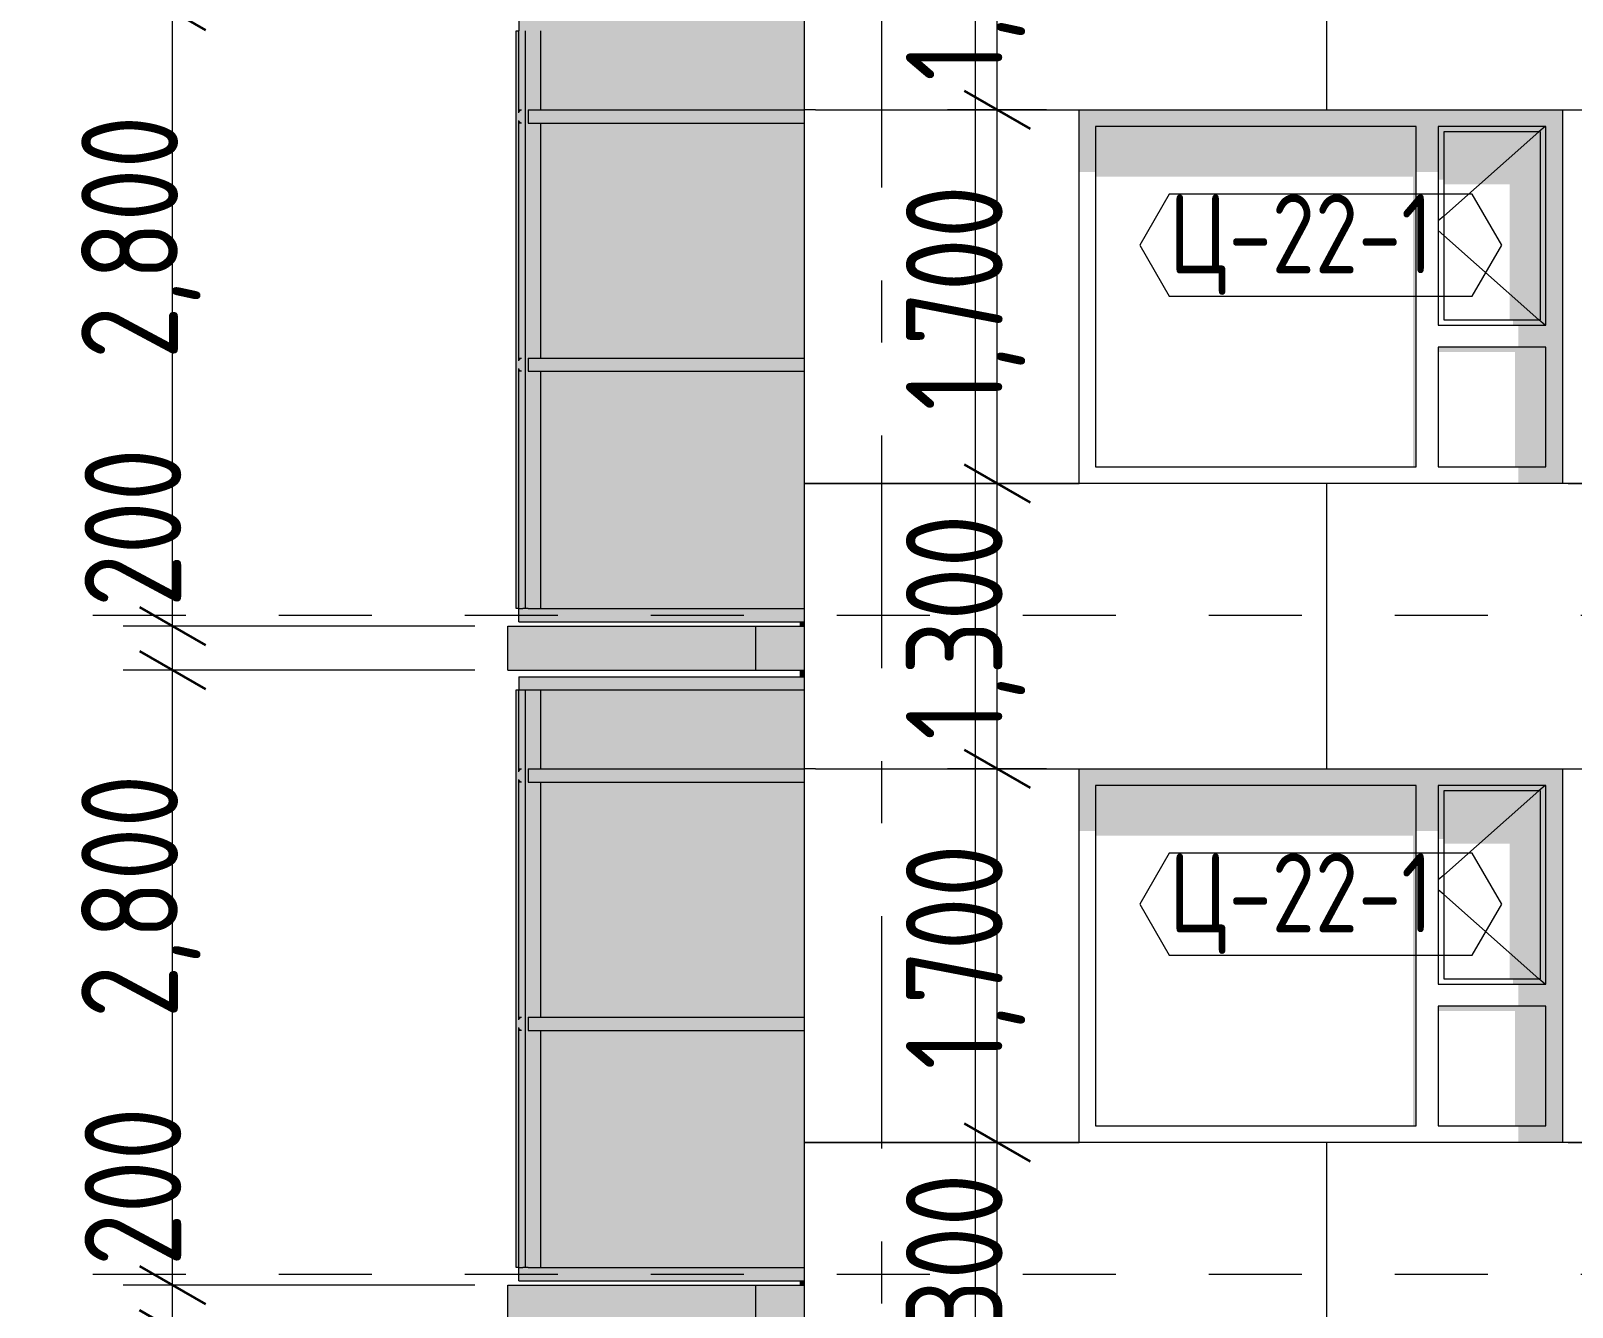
# Model space of a CAD drawing. Header units: millimetres. Extents: x 18162 to 7085488, y 72188 to 247925.
# Drawn here: x 5802637 to 5809653, y 124234 to 130044 of the extents above; entities that cross this region are included whole.
import ezdxf
from ezdxf.enums import TextEntityAlignment as Align

# ---------------------------------------------------------------- set-up
doc = ezdxf.new("R2010")
doc.units = ezdxf.units.MM
doc.header["$MEASUREMENT"] = 0
doc.linetypes.add('Dashed', pattern=[423.333333, 211.666667, -211.666667])
doc.linetypes.add('Double Dashed', pattern=[1093.611073, 529.166651, -211.666656, 141.111112, -211.666656])
for name, color, linetype in [('Archicad Windows', 7, 'Continuous'), ('Finish - Wall', 7, 'Continuous'), ('Structural - Bearing', 7, 'Continuous'), ('Structural - Grid', 7, 'Continuous')]:
    doc.layers.add(name, color=color, linetype=linetype)
doc.styles.add('GENERATED_STYLE_3', font='', dxfattribs={"width": 0.8})
doc.styles.get('GENERATED_STYLE_3').set_extended_font_data('ISOCPEUR MON')
doc.dimstyles.new('GENERATED_STYLE__15', dxfattribs={"dimtxt": 440.00001, "dimasz": 228, "dimexe": 0.18, "dimexo": 150, "dimgap": 0, "dimtad": 1, "dimdec": 0, "dimzin": 0, "dimdsep": 46, "dimtxsty": 'GENERATED_STYLE_3', "dimblk": 'ARROWHEAD_2', "dimblk1": 'ARROWHEAD_2', "dimblk2": 'ARROWHEAD_2', "dimcen": 0.09, "dimclrd": 13, "dimclre": 13, "dimclrt": 13, "dimadec": 0, "dimazin": 0, "dimtfac": 1, "dimtdec": 4, "dimtmove": 0, "dimatfit": 3, "dimfxl": 1, "dimtolj": 1, "dimtzin": 0, "dimarcsym": 0})
doc.dimstyles.new('GENERATED_STYLE__19', dxfattribs={"dimtxt": 440.00001, "dimasz": 228, "dimexe": 0.18, "dimexo": 31028.935828, "dimgap": 0, "dimtad": 1, "dimdec": 0, "dimzin": 0, "dimdsep": 46, "dimtxsty": 'GENERATED_STYLE_3', "dimblk": 'ARROWHEAD_2', "dimblk1": 'ARROWHEAD_2', "dimblk2": 'ARROWHEAD_2', "dimcen": 0.09, "dimclrd": 13, "dimclre": 13, "dimclrt": 13, "dimadec": 0, "dimazin": 0, "dimtfac": 1, "dimtdec": 4, "dimtmove": 0, "dimatfit": 3, "dimfxl": 1, "dimtolj": 1, "dimtzin": 0, "dimarcsym": 0})
doc.dimstyles.new('GENERATED_STYLE__30', dxfattribs={"dimtxt": 440.00001, "dimasz": 228, "dimexe": 0.18, "dimexo": 0.0625, "dimgap": 0, "dimtad": 1, "dimdec": 0, "dimzin": 0, "dimdsep": 46, "dimtxsty": 'GENERATED_STYLE_3', "dimblk": 'ARROWHEAD_2', "dimblk1": 'ARROWHEAD_2', "dimblk2": 'ARROWHEAD_2', "dimcen": 0.09, "dimclrd": 13, "dimclre": 13, "dimclrt": 13, "dimadec": 0, "dimazin": 0, "dimtfac": 1, "dimtdec": 4, "dimtmove": 0, "dimatfit": 3, "dimfxl": 1, "dimtolj": 1, "dimtzin": 0, "dimarcsym": 0})

# ---------------------------------------------------------------- blocks, each defined once
blk = doc.blocks.new('*X2307', base_point=(5785635.3, 106384.1))
at = {"layer": 'Structural - Bearing', "color": 8, "linetype": 'Continuous', "lineweight": 13}
for p, q in [((5806935.3, 124284.1), (5806935.3, 121984.1)), ((5808535.3, 124284.1), (5808535.3, 123684.1))]:
    blk.add_line(p, q, dxfattribs=at)
blk = doc.blocks.new('*X2312', base_point=(5785635.3, 106384.1))
at = {"layer": 'Structural - Bearing', "color": 8, "linetype": 'Continuous', "lineweight": 13}
for p, q in [((5806208.8, 126684.1), (5806158.8, 126684.1)), ((5806158.8, 124984.1), (5806208.8, 124984.1)), ((5806208.8, 124984.1), (5806158.8, 124984.1))]:
    blk.add_line(p, q, dxfattribs=at)
blk = doc.blocks.new('*X2313', base_point=(5785635.3, 106384.1))
at = {"layer": 'Structural - Bearing', "color": 8, "linetype": 'Continuous', "lineweight": 13}
for p, q in [((5806935.3, 127284.1), (5806935.3, 124984.1)), ((5808535.3, 127284.1), (5808535.3, 126684.1)), ((5806208.8, 126684.1), (5806435.3, 126684.1)), ((5806435.3, 126684.1), (5806935.3, 126684.1)), ((5806935.3, 126684.1), (5807408.8, 126684.1)), ((5809608.8, 126684.1), (5809635.3, 126684.1)), ((5809635.3, 126684.1), (5810135.3, 126684.1)), ((5806208.8, 124984.1), (5806435.3, 124984.1)), ((5806435.3, 124984.1), (5806208.8, 124984.1)), ((5806935.3, 124984.1), (5806435.3, 124984.1)), ((5806435.3, 124984.1), (5806935.3, 124984.1)), ((5806935.3, 124984.1), (5807408.8, 124984.1)), ((5806935.3, 124984.1), (5806935.3, 124384.1)), ((5807408.8, 124984.1), (5806935.3, 124984.1)), ((5808535.3, 124984.1), (5808535.3, 124384.1)), ((5809635.3, 124984.1), (5809608.8, 124984.1)), ((5810135.3, 124984.1), (5809635.3, 124984.1)), ((5809635.3, 124984.1), (5810135.3, 124984.1)), ((5806935.3, 124384.1), (5806935.3, 124284.1)), ((5808535.3, 124384.1), (5808535.3, 124284.1))]:
    blk.add_line(p, q, dxfattribs=at)
blk = doc.blocks.new('*X2317', base_point=(5785635.3, 106384.1))
at = {"layer": 'Structural - Bearing', "color": 7, "linetype": 'Continuous', "lineweight": 9}
blk.add_line((5805935.3, 124334.1), (5805935.3, 124134.1), dxfattribs=at)
blk = doc.blocks.new('*X2318', base_point=(5785635.3, 106384.1))
at = {"layer": 'Structural - Bearing', "color": 8, "linetype": 'Continuous', "lineweight": 13}
for p, q in [((5806208.8, 129684.1), (5806158.8, 129684.1)), ((5806158.8, 127984.1), (5806208.8, 127984.1)), ((5806208.8, 127984.1), (5806158.8, 127984.1))]:
    blk.add_line(p, q, dxfattribs=at)
blk = doc.blocks.new('*X2319', base_point=(5785635.3, 106384.1))
at = {"layer": 'Structural - Bearing', "color": 8, "linetype": 'Continuous', "lineweight": 13}
for p, q in [((5806935.3, 130284.1), (5806935.3, 127984.1)), ((5808535.3, 130284.1), (5808535.3, 129684.1)), ((5806208.8, 129684.1), (5806435.3, 129684.1)), ((5806435.3, 129684.1), (5806935.3, 129684.1)), ((5806935.3, 129684.1), (5807408.8, 129684.1)), ((5809608.8, 129684.1), (5809635.3, 129684.1)), ((5809635.3, 129684.1), (5810135.3, 129684.1)), ((5806208.8, 127984.1), (5806435.3, 127984.1)), ((5806435.3, 127984.1), (5806208.8, 127984.1)), ((5806935.3, 127984.1), (5806435.3, 127984.1)), ((5806435.3, 127984.1), (5806935.3, 127984.1)), ((5806935.3, 127984.1), (5807408.8, 127984.1)), ((5806935.3, 127984.1), (5806935.3, 127384.1)), ((5807408.8, 127984.1), (5806935.3, 127984.1)), ((5808535.3, 127984.1), (5808535.3, 127384.1)), ((5809635.3, 127984.1), (5809608.8, 127984.1)), ((5810135.3, 127984.1), (5809635.3, 127984.1)), ((5809635.3, 127984.1), (5810135.3, 127984.1)), ((5806935.3, 127384.1), (5806935.3, 127284.1)), ((5808535.3, 127384.1), (5808535.3, 127284.1))]:
    blk.add_line(p, q, dxfattribs=at)
blk = doc.blocks.new('*X2323', base_point=(5785635.3, 106384.1))
at = {"layer": 'Structural - Bearing', "color": 7, "linetype": 'Continuous', "lineweight": 9}
blk.add_line((5805935.3, 127334.1), (5805935.3, 127134.1), dxfattribs=at)
blk = doc.blocks.new('*D2535', base_point=(5785635.3, 106384.1))
at = {"color": 12, "linetype": 'Continuous', "lineweight": 35}
for p, q in [((5803132.1, 124420.7), (5803432.1, 124247.5)), ((5803132.1, 124220.7), (5803432.1, 124047.5))]:
    blk.add_line(p, q, dxfattribs=at)
at = {"color": 13, "linetype": 'Continuous', "lineweight": 13}
for p, q in [((5804658.8, 124334.1), (5803057.1, 124334.1)), ((5803282.1, 124134.1), (5803282.1, 124334.1)), ((5804658.8, 124134.1), (5803057.1, 124134.1))]:
    blk.add_line(p, q, dxfattribs=at)
blk = doc.blocks.new('ARROWHEAD_2')
at = {"color": 0, "linetype": 'Continuous', "lineweight": 0}
for p, q in [((-0.378, -0.655), (0.378, 0.655)), ((0, 0), (-1, 0))]:
    blk.add_line(p, q, dxfattribs=at)
blk = doc.blocks.new('*D2536', base_point=(5785635.3, 106384.1))
at = {"color": 12, "linetype": 'Continuous', "lineweight": 35}
for p, q in [((5803132.1, 127220.7), (5803432.1, 127047.5)), ((5803132.1, 124420.7), (5803432.1, 124247.5))]:
    blk.add_line(p, q, dxfattribs=at)
at = {"color": 13, "linetype": 'Continuous', "lineweight": 13}
for p, q in [((5804658.8, 127134.1), (5803057.1, 127134.1)), ((5803282.1, 124334.1), (5803282.1, 127134.1)), ((5804658.8, 124334.1), (5803057.1, 124334.1))]:
    blk.add_line(p, q, dxfattribs=at)
at = {"color": 13, "lineweight": 13, "char_height": 440, "attachment_point": 7, "rotation": 90, "style": 'GENERATED_STYLE_3'}
for s, insert in [('\\A1;{\\pql;\\fISOCPEUR MON|b0|i0|c0|p0;\\W0.800000;2,800}', (5803409.6, 125549.6)), ('\\A1;{\\pql;\\fISOCPEUR MON|b0|i0|c0|p0;\\W0.800000;200}', (5803321.8, 124420.8))]:
    blk.add_mtext(s, dxfattribs=dict(at, insert=insert))
blk = doc.blocks.new('*D2537', base_point=(5785635.3, 106384.1))
at = {"color": 12, "linetype": 'Continuous', "lineweight": 35}
for p, q in [((5803132.1, 127420.7), (5803432.1, 127247.5)), ((5803132.1, 127220.7), (5803432.1, 127047.5))]:
    blk.add_line(p, q, dxfattribs=at)
at = {"color": 13, "linetype": 'Continuous', "lineweight": 13}
for p, q in [((5804658.8, 127334.1), (5803057.1, 127334.1)), ((5803282.1, 127134.1), (5803282.1, 127334.1)), ((5804658.8, 127134.1), (5803057.1, 127134.1))]:
    blk.add_line(p, q, dxfattribs=at)
blk = doc.blocks.new('*D2538', base_point=(5785635.3, 106384.1))
at = {"color": 12, "linetype": 'Continuous', "lineweight": 35}
for p, q in [((5803132.1, 130220.7), (5803432.1, 130047.5)), ((5803132.1, 127420.7), (5803432.1, 127247.5))]:
    blk.add_line(p, q, dxfattribs=at)
at = {"color": 13, "linetype": 'Continuous', "lineweight": 13}
for p, q in [((5804658.8, 130134.1), (5803057.1, 130134.1)), ((5803282.1, 127334.1), (5803282.1, 130134.1)), ((5804658.8, 127334.1), (5803057.1, 127334.1))]:
    blk.add_line(p, q, dxfattribs=at)
at = {"color": 13, "lineweight": 13, "char_height": 440, "attachment_point": 7, "rotation": 90, "style": 'GENERATED_STYLE_3'}
for s, insert in [('\\A1;{\\pql;\\fISOCPEUR MON|b0|i0|c0|p0;\\W0.800000;2,800}', (5803409.6, 128549.6)), ('\\A1;{\\pql;\\fISOCPEUR MON|b0|i0|c0|p0;\\W0.800000;200}', (5803321.8, 127420.8))]:
    blk.add_mtext(s, dxfattribs=dict(at, insert=insert))
blk = doc.blocks.new('*D2570', base_point=(5785635.3, 106384.1))
at = {"color": 12, "linetype": 'Continuous', "lineweight": 35}
for p, q in [((5806885.7, 125070.7), (5807185.7, 124897.5)), ((5806885.7, 123770.7), (5807185.7, 123597.5))]:
    blk.add_line(p, q, dxfattribs=at)
at = {"color": 13, "linetype": 'Continuous', "lineweight": 13}
for p, q in [((5807260.7, 124984.1), (5806810.7, 124984.1)), ((5807035.7, 123684.1), (5807035.7, 124984.1)), ((5807260.7, 123684.1), (5806810.7, 123684.1))]:
    blk.add_line(p, q, dxfattribs=at)
at = {"color": 13, "lineweight": 13, "insert": (5807163.3, 123815.9), "char_height": 440, "attachment_point": 7, "rotation": 90, "style": 'GENERATED_STYLE_3'}
blk.add_mtext('\\A1;{\\pql;\\fISOCPEUR MON|b0|i0|c0|p0;\\W0.800000;1,300}', dxfattribs=at)
blk = doc.blocks.new('*D2571', base_point=(5785635.3, 106384.1))
at = {"color": 12, "linetype": 'Continuous', "lineweight": 35}
for p, q in [((5806885.7, 126770.7), (5807185.7, 126597.5)), ((5806885.7, 125070.7), (5807185.7, 124897.5))]:
    blk.add_line(p, q, dxfattribs=at)
at = {"color": 13, "linetype": 'Continuous', "lineweight": 13}
for p, q in [((5807260.7, 126684.1), (5806810.7, 126684.1)), ((5807035.7, 124984.1), (5807035.7, 126684.1)), ((5807260.7, 124984.1), (5806810.7, 124984.1))]:
    blk.add_line(p, q, dxfattribs=at)
at = {"color": 13, "lineweight": 13, "insert": (5807163.3, 125315.9), "char_height": 440, "attachment_point": 7, "rotation": 90, "style": 'GENERATED_STYLE_3'}
blk.add_mtext('\\A1;{\\pql;\\fISOCPEUR MON|b0|i0|c0|p0;\\W0.800000;1,700}', dxfattribs=at)
blk = doc.blocks.new('*D2572', base_point=(5785635.3, 106384.1))
at = {"color": 12, "linetype": 'Continuous', "lineweight": 35}
for p, q in [((5806885.7, 128070.7), (5807185.7, 127897.5)), ((5806885.7, 126770.7), (5807185.7, 126597.5))]:
    blk.add_line(p, q, dxfattribs=at)
at = {"color": 13, "linetype": 'Continuous', "lineweight": 13}
for p, q in [((5807260.7, 127984.1), (5806810.7, 127984.1)), ((5807035.7, 126684.1), (5807035.7, 127984.1)), ((5807260.7, 126684.1), (5806810.7, 126684.1))]:
    blk.add_line(p, q, dxfattribs=at)
at = {"color": 13, "lineweight": 13, "insert": (5807163.3, 126815.9), "char_height": 440, "attachment_point": 7, "rotation": 90, "style": 'GENERATED_STYLE_3'}
blk.add_mtext('\\A1;{\\pql;\\fISOCPEUR MON|b0|i0|c0|p0;\\W0.800000;1,300}', dxfattribs=at)
blk = doc.blocks.new('*D2573', base_point=(5785635.3, 106384.1))
at = {"color": 12, "linetype": 'Continuous', "lineweight": 35}
for p, q in [((5806885.7, 129770.7), (5807185.7, 129597.5)), ((5806885.7, 128070.7), (5807185.7, 127897.5))]:
    blk.add_line(p, q, dxfattribs=at)
at = {"color": 13, "linetype": 'Continuous', "lineweight": 13}
for p, q in [((5807260.7, 129684.1), (5806810.7, 129684.1)), ((5807035.7, 127984.1), (5807035.7, 129684.1)), ((5807260.7, 127984.1), (5806810.7, 127984.1))]:
    blk.add_line(p, q, dxfattribs=at)
at = {"color": 13, "lineweight": 13, "insert": (5807163.3, 128315.9), "char_height": 440, "attachment_point": 7, "rotation": 90, "style": 'GENERATED_STYLE_3'}
blk.add_mtext('\\A1;{\\pql;\\fISOCPEUR MON|b0|i0|c0|p0;\\W0.800000;1,700}', dxfattribs=at)
blk = doc.blocks.new('*D2574', base_point=(5785635.3, 106384.1))
at = {"color": 12, "linetype": 'Continuous', "lineweight": 35}
for p, q in [((5806885.7, 131070.7), (5807185.7, 130897.5)), ((5806885.7, 129770.7), (5807185.7, 129597.5))]:
    blk.add_line(p, q, dxfattribs=at)
at = {"color": 13, "linetype": 'Continuous', "lineweight": 13}
for p, q in [((5807260.7, 130984.1), (5806810.7, 130984.1)), ((5807035.7, 129684.1), (5807035.7, 130984.1)), ((5807260.7, 129684.1), (5806810.7, 129684.1))]:
    blk.add_line(p, q, dxfattribs=at)
at = {"color": 13, "lineweight": 13, "insert": (5807163.3, 129815.9), "char_height": 440, "attachment_point": 7, "rotation": 90, "style": 'GENERATED_STYLE_3'}
blk.add_mtext('\\A1;{\\pql;\\fISOCPEUR MON|b0|i0|c0|p0;\\W0.800000;1,300}', dxfattribs=at)
blk = doc.blocks.new('*D2604', base_point=(5785635.3, 106384.1))
at = {"color": 12, "linetype": 'Continuous', "lineweight": 35}
for p, q in [((5838328.4, 124420.7), (5838628.4, 124247.5)), ((5838328.4, 124220.7), (5838628.4, 124047.5))]:
    blk.add_line(p, q, dxfattribs=at)
at = {"color": 13, "linetype": 'Continuous', "lineweight": 13}
for p, q in [((5838703.4, 124334.1), (5837187.8, 124334.1)), ((5838478.4, 124134.1), (5838478.4, 124334.1)), ((5838703.4, 124134.1), (5837187.8, 124134.1))]:
    blk.add_line(p, q, dxfattribs=at)
blk = doc.blocks.new('*D2605', base_point=(5785635.3, 106384.1))
at = {"color": 12, "linetype": 'Continuous', "lineweight": 35}
for p, q in [((5838328.4, 127220.7), (5838628.4, 127047.5)), ((5838328.4, 124420.7), (5838628.4, 124247.5))]:
    blk.add_line(p, q, dxfattribs=at)
at = {"color": 13, "linetype": 'Continuous', "lineweight": 13}
for p, q in [((5838703.4, 127134.1), (5837187.8, 127134.1)), ((5838478.4, 124334.1), (5838478.4, 127134.1)), ((5838703.4, 124334.1), (5837187.8, 124334.1))]:
    blk.add_line(p, q, dxfattribs=at)
at = {"color": 13, "lineweight": 13, "char_height": 440, "attachment_point": 7, "rotation": 90, "style": 'GENERATED_STYLE_3'}
for s, insert in [('\\A1;{\\pql;\\fISOCPEUR MON|b0|i0|c0|p0;\\W0.800000;2,800}', (5838605.9, 125549.6)), ('\\A1;{\\pql;\\fISOCPEUR MON|b0|i0|c0|p0;\\W0.800000;200}', (5838518.1, 124420.8))]:
    blk.add_mtext(s, dxfattribs=dict(at, insert=insert))
blk = doc.blocks.new('*D2606', base_point=(5785635.3, 106384.1))
at = {"color": 12, "linetype": 'Continuous', "lineweight": 35}
for p, q in [((5838328.4, 127420.7), (5838628.4, 127247.5)), ((5838328.4, 127220.7), (5838628.4, 127047.5))]:
    blk.add_line(p, q, dxfattribs=at)
at = {"color": 13, "linetype": 'Continuous', "lineweight": 13}
for p, q in [((5838703.4, 127334.1), (5837187.8, 127334.1)), ((5838478.4, 127134.1), (5838478.4, 127334.1)), ((5838703.4, 127134.1), (5837187.8, 127134.1))]:
    blk.add_line(p, q, dxfattribs=at)
blk = doc.blocks.new('*D2607', base_point=(5785635.3, 106384.1))
at = {"color": 12, "linetype": 'Continuous', "lineweight": 35}
for p, q in [((5838328.4, 130220.7), (5838628.4, 130047.5)), ((5838328.4, 127420.7), (5838628.4, 127247.5))]:
    blk.add_line(p, q, dxfattribs=at)
at = {"color": 13, "linetype": 'Continuous', "lineweight": 13}
for p, q in [((5838703.4, 130134.1), (5837187.8, 130134.1)), ((5838478.4, 127334.1), (5838478.4, 130134.1)), ((5838703.4, 127334.1), (5837187.8, 127334.1))]:
    blk.add_line(p, q, dxfattribs=at)
at = {"color": 13, "lineweight": 13, "char_height": 440, "attachment_point": 7, "rotation": 90, "style": 'GENERATED_STYLE_3'}
for s, insert in [('\\A1;{\\pql;\\fISOCPEUR MON|b0|i0|c0|p0;\\W0.800000;2,800}', (5838605.9, 128549.6)), ('\\A1;{\\pql;\\fISOCPEUR MON|b0|i0|c0|p0;\\W0.800000;200}', (5838518.1, 127420.8))]:
    blk.add_mtext(s, dxfattribs=dict(at, insert=insert))
blk = doc.blocks.new('*D2639', base_point=(5785635.3, 106384.1))
at = {"color": 12, "linetype": 'Continuous', "lineweight": 35}
for p, q in [((5802232.1, 145220.7), (5802532.1, 145047.5)), ((5802232.1, 112420.7), (5802532.1, 112247.5))]:
    blk.add_line(p, q, dxfattribs=at)
at = {"color": 13, "linetype": 'Continuous', "lineweight": 13}
for p, q in [((5804808.8, 145134.1), (5802157.1, 145134.1)), ((5802382.1, 112334.1), (5802382.1, 145134.1)), ((5804808.8, 112334.1), (5802157.1, 112334.1)), ((5802382.1, 112134.1), (5802382.1, 112334.1))]:
    blk.add_line(p, q, dxfattribs=at)
at = {"color": 13, "lineweight": 13, "char_height": 440, "attachment_point": 7, "rotation": 90, "style": 'GENERATED_STYLE_3'}
for s, insert in [('\\A1;{\\pql;\\fISOCPEUR MON|b0|i0|c0|p0;\\W0.800000;200}', (5802421.8, 144309.7)), ('\\A1;{\\pql;\\fISOCPEUR MON|b0|i0|c0|p0;\\W0.800000;32,800}', (5802509.6, 127689))]:
    blk.add_mtext(s, dxfattribs=dict(at, insert=insert))
blk = doc.blocks.new('*D2646', base_point=(5785635.3, 106384.1))
at = {"color": 13, "linetype": 'Continuous', "lineweight": 13}
for p, q in [((5801482.5, 156834.1), (5801482.5, 156980.8)), ((5816658.8, 156834.1), (5801257.5, 156834.1)), ((5801482.5, 102734.1), (5801482.5, 156834.1)), ((5806188.8, 102734.1), (5801257.5, 102734.1)), ((5801482.5, 102587.4), (5801482.5, 102734.1))]:
    blk.add_line(p, q, dxfattribs=at)
at = {"color": 12, "linetype": 'Continuous', "lineweight": 35}
for p, q in [((5801632.5, 156747.5), (5801332.5, 156920.7)), ((5801332.5, 102820.7), (5801632.5, 102647.5))]:
    blk.add_line(p, q, dxfattribs=at)
at = {"color": 13, "lineweight": 13, "insert": (5801610.1, 129125.4), "char_height": 440, "attachment_point": 7, "rotation": 90, "style": 'GENERATED_STYLE_3'}
blk.add_mtext('\\A1;{\\pql;\\fISOCPEUR MON|b0|i0|c0|p0;\\W0.800000;54,100}', dxfattribs=at)
blk = doc.blocks.new('Label_143_3', base_point=(5808508.8, 125834.1))
at = {"color": 13, "linetype": 'Continuous', "lineweight": 13, "flags": 128}
blk.add_lwpolyline([(5807684.9, 126068.3), (5807819, 125836.1), (5809198.6, 125836.1), (5809332.7, 126068.3), (5809198.6, 126300.6), (5807819, 126300.6)], close=True, dxfattribs=at)
at = {"color": 13, "lineweight": 13, "insert": (5807819, 126299.9), "char_height": 360, "attachment_point": 1, "style": 'GENERATED_STYLE_3'}
blk.add_mtext('\\A1;{\\pql;\\pt0,253000;\\fISOCPEUR MON|b0|i0|c0|p0;\\W0.800000;Ц-22-1\\fISOCPEUR MON|b0|i0|c0|p0;\\W0.800000;\\A1{\\H.66x;\\S^  ;}\\fISOCPEUR MON|b0|i0|c0|p0;\\W0.800000;\\fISOCPEUR MON|b0|i0|c0|p0;\\W0.800000;\\A1{\\H.66x;\\S^  ;}\\fISOCPEUR MON|b0|i0|c0|p0;\\W0.800000; \\fISOCPEUR MON|b0|i0|c0|p0;\\W0.800000;\\fISOCPEUR MON|b0|i0|c0|p0;\\W0.800000;\\fISOCPEUR MON|b0|i0|c0|p0;\\W0.800000;\\fISOCPEUR MON|b0|i0|c0|p0;\\W0.800000;\\fISOCPEUR MON|b0|i0|c0|p0;\\W0.800000;\\fISOCPEUR MON|b0|i0|c0|p0;\\W0.800000;\\fISOCPEUR MON|b0|i0|c0|p0;\\W0.800000;\\fISOCPEUR MON|b0|i0|c0|p0;\\W0.800000;\\fISOCPEUR MON|b0|i0|c0|p0;\\W0.800000;\\fISOCPEUR MON|b0|i0|c0|p0;\\W0.800000;\\fISOCPEUR MON|b0|i0|c0|p0;\\W0.800000;\\fISOCPEUR MON|b0|i0|c0|p0;\\W0.800000;\\fISOCPEUR MON|b0|i0|c0|p0;\\W0.800000;\\fISOCPEUR MON|b0|i0|c0|p0;\\W0.800000;\\fISOCPEUR MON|b0|i0|c0|p0;\\W0.800000;\\fISOCPEUR MON|b0|i0|c0|p0;\\W0.800000;\\fISOCPEUR MON|b0|i0|c0|p0;\\W0.800000;\\fISOCPEUR MON|b0|i0|c0|p0;\\W0.800000;\\fISOCPEUR MON|b0|i0|c0|p0;\\W0.800000;\\fISOCPEUR MON|b0|i0|c0|p0;\\W0.800000;\\fISOCPEUR MON|b0|i0|c0|p0;\\W0.800000;\\fISOCPEUR MON|b0|i0|c0|p0;\\W0.800000;\\fISOCPEUR MON|b0|i0|c0|p0;\\W0.800000;\\fISOCPEUR MON|b0|i0|c0|p0;\\W0.800000;\\fISOCPEUR MON|b0|i0|c0|p0;\\W0.800000;\\fISOCPEUR MON|b0|i0|c0|p0;\\W0.800000;\\fISOCPEUR MON|b0|i0|c0|p0;\\W0.800000;\\fISOCPEUR MON|b0|i0|c0|p0;\\W0.800000;\\fISOCPEUR MON|b0|i0|c0|p0;\\W0.800000;\\fISOCPEUR MON|b0|i0|c0|p0;\\W0.800000;\\fISOCPEUR MON|b0|i0|c0|p0;\\W0.800000;\\fISOCPEUR MON|b0|i0|c0|p0;\\W0.800000;\\fISOCPEUR MON|b0|i0|c0|p0;\\W0.800000;\\fISOCPEUR MON|b0|i0|c0|p0;\\W0.800000;\\fISOCPEUR MON|b0|i0|c0|p0;\\W0.800000;\\fISOCPEUR MON|b0|i0|c0|p0;\\W0.800000;\\fISOCPEUR MON|b0|i0|c0|p0;\\W0.800000;\\fISOCPEUR MON|b0|i0|c0|p0;\\W0.800000;\\fISOCPEUR MON|b0|i0|c0|p0;\\W0.800000;\\fISOCPEUR MON|b0|i0|c0|p0;\\W0.800000;\\fISOCPEUR MON|b0|i0|c0|p0;\\W0.800000;\\fISOCPEUR MON|b0|i0|c0|p0;\\W0.800000;\\fISOCPEUR MON|b0|i0|c0|p0;\\W0.800000;}', dxfattribs=at)
blk = doc.blocks.new('Label_148_3', base_point=(5808508.8, 128834.1))
at = {"color": 13, "linetype": 'Continuous', "lineweight": 13, "flags": 128}
blk.add_lwpolyline([(5807684.9, 129068.3), (5807819, 128836.1), (5809198.6, 128836.1), (5809332.7, 129068.3), (5809198.6, 129300.6), (5807819, 129300.6)], close=True, dxfattribs=at)
at = {"color": 13, "lineweight": 13, "insert": (5807819, 129299.9), "char_height": 360, "attachment_point": 1, "style": 'GENERATED_STYLE_3'}
blk.add_mtext('\\A1;{\\pql;\\pt0,253000;\\fISOCPEUR MON|b0|i0|c0|p0;\\W0.800000;Ц-22-1\\fISOCPEUR MON|b0|i0|c0|p0;\\W0.800000;\\A1{\\H.66x;\\S^  ;}\\fISOCPEUR MON|b0|i0|c0|p0;\\W0.800000;\\fISOCPEUR MON|b0|i0|c0|p0;\\W0.800000;\\A1{\\H.66x;\\S^  ;}\\fISOCPEUR MON|b0|i0|c0|p0;\\W0.800000; \\fISOCPEUR MON|b0|i0|c0|p0;\\W0.800000;\\fISOCPEUR MON|b0|i0|c0|p0;\\W0.800000;\\fISOCPEUR MON|b0|i0|c0|p0;\\W0.800000;\\fISOCPEUR MON|b0|i0|c0|p0;\\W0.800000;\\fISOCPEUR MON|b0|i0|c0|p0;\\W0.800000;\\fISOCPEUR MON|b0|i0|c0|p0;\\W0.800000;\\fISOCPEUR MON|b0|i0|c0|p0;\\W0.800000;\\fISOCPEUR MON|b0|i0|c0|p0;\\W0.800000;\\fISOCPEUR MON|b0|i0|c0|p0;\\W0.800000;\\fISOCPEUR MON|b0|i0|c0|p0;\\W0.800000;\\fISOCPEUR MON|b0|i0|c0|p0;\\W0.800000;\\fISOCPEUR MON|b0|i0|c0|p0;\\W0.800000;\\fISOCPEUR MON|b0|i0|c0|p0;\\W0.800000;\\fISOCPEUR MON|b0|i0|c0|p0;\\W0.800000;\\fISOCPEUR MON|b0|i0|c0|p0;\\W0.800000;\\fISOCPEUR MON|b0|i0|c0|p0;\\W0.800000;\\fISOCPEUR MON|b0|i0|c0|p0;\\W0.800000;\\fISOCPEUR MON|b0|i0|c0|p0;\\W0.800000;\\fISOCPEUR MON|b0|i0|c0|p0;\\W0.800000;\\fISOCPEUR MON|b0|i0|c0|p0;\\W0.800000;\\fISOCPEUR MON|b0|i0|c0|p0;\\W0.800000;\\fISOCPEUR MON|b0|i0|c0|p0;\\W0.800000;\\fISOCPEUR MON|b0|i0|c0|p0;\\W0.800000;\\fISOCPEUR MON|b0|i0|c0|p0;\\W0.800000;\\fISOCPEUR MON|b0|i0|c0|p0;\\W0.800000;\\fISOCPEUR MON|b0|i0|c0|p0;\\W0.800000;\\fISOCPEUR MON|b0|i0|c0|p0;\\W0.800000;\\fISOCPEUR MON|b0|i0|c0|p0;\\W0.800000;\\fISOCPEUR MON|b0|i0|c0|p0;\\W0.800000;\\fISOCPEUR MON|b0|i0|c0|p0;\\W0.800000;\\fISOCPEUR MON|b0|i0|c0|p0;\\W0.800000;\\fISOCPEUR MON|b0|i0|c0|p0;\\W0.800000;\\fISOCPEUR MON|b0|i0|c0|p0;\\W0.800000;\\fISOCPEUR MON|b0|i0|c0|p0;\\W0.800000;\\fISOCPEUR MON|b0|i0|c0|p0;\\W0.800000;\\fISOCPEUR MON|b0|i0|c0|p0;\\W0.800000;\\fISOCPEUR MON|b0|i0|c0|p0;\\W0.800000;\\fISOCPEUR MON|b0|i0|c0|p0;\\W0.800000;\\fISOCPEUR MON|b0|i0|c0|p0;\\W0.800000;\\fISOCPEUR MON|b0|i0|c0|p0;\\W0.800000;\\fISOCPEUR MON|b0|i0|c0|p0;\\W0.800000;\\fISOCPEUR MON|b0|i0|c0|p0;\\W0.800000;\\fISOCPEUR MON|b0|i0|c0|p0;\\W0.800000;}', dxfattribs=at)
blk = doc.blocks.new('Standard grid marker[374]_3', base_point=(5806508.8, 166384.1))
at = {"layer": 'Structural - Grid', "color": 13, "linetype": 'Double Dashed', "lineweight": 13, "ltscale": 2}
blk.add_line((5806508.8, 165384.1), (5806508.8, 100884.1), dxfattribs=at)
at = {"layer": 'Structural - Grid', "color": 13, "lineweight": 13, "style": 'GENERATED_STYLE_3'}
blk.add_attdef('AC_MarkerText_1', text='', height=500, rotation=360, dxfattribs=at).set_placement((5806508.8, 99534.1), align=Align.TOP_CENTER)

msp = doc.modelspace()

# ---------------------------------------------------------------- hatches: boundary and pattern name
at = {"layer": 'Archicad Windows', "linetype": 'Continuous', "lineweight": 0}
for points in [[(5808943.8, 129609.1), (5809043.8, 129609.1), (5809533.8, 129609.1), (5809608.8, 129609.1), (5809608.8, 129684.1), (5807408.8, 129684.1), (5807408.8, 129609.1), (5807483.8, 129609.1)], [(5807483.8, 129609.1), (5807408.8, 129609.1), (5807408.8, 129401.2), (5807483.8, 129401.2)], [(5807483.8, 129380), (5808928.8, 129380), (5808928.8, 128059.1), (5808943.8, 128059.1), (5808943.8, 129609.1), (5807483.8, 129609.1)], [(5808943.8, 129609.1), (5808943.8, 129401.2), (5809043.8, 129401.2), (5809043.8, 129609.1)], [(5809533.8, 129609.1), (5809043.8, 129609.1), (5809043.8, 129584.1), (5809068.8, 129584.1), (5809508.8, 129584.1), (5809533.8, 129584.1)], [(5809533.8, 128704.1), (5809533.8, 128604.1), (5809533.8, 128059.1), (5809608.8, 128059.1), (5809608.8, 129609.1), (5809533.8, 129609.1)], [(5809043.8, 129584.1), (5809043.8, 129365.9), (5809068.8, 129365.9), (5809068.8, 129584.1)], [(5809068.8, 129584.1), (5809068.8, 129344.7), (5809368.8, 129344.7), (5809368.8, 128729.1), (5809508.8, 128729.1), (5809508.8, 129584.1)], [(5809508.8, 128729.1), (5809533.8, 128729.1), (5809533.8, 129584.1), (5809508.8, 129584.1)], [(5809533.8, 128729.1), (5809383.8, 128729.1), (5809383.8, 128704.1), (5809533.8, 128704.1)], [(5809408.8, 128704.1), (5809408.8, 128604.1), (5809533.8, 128604.1), (5809533.8, 128704.1)], [(5809043.8, 128604.1), (5809043.8, 128582.8), (5809393.8, 128582.8), (5809393.8, 128059.1), (5809533.8, 128059.1), (5809533.8, 128604.1)], [(5809408.8, 127984.1), (5809608.8, 127984.1), (5809608.8, 128059.1), (5809408.8, 128059.1)], [(5808943.8, 126609.1), (5809043.8, 126609.1), (5809533.8, 126609.1), (5809608.8, 126609.1), (5809608.8, 126684.1), (5807408.8, 126684.1), (5807408.8, 126609.1), (5807483.8, 126609.1)], [(5807483.8, 126609.1), (5807408.8, 126609.1), (5807408.8, 126401.2), (5807483.8, 126401.2)], [(5807483.8, 126380), (5808928.8, 126380), (5808928.8, 125059.1), (5808943.8, 125059.1), (5808943.8, 126609.1), (5807483.8, 126609.1)], [(5809043.8, 126609.1), (5808943.8, 126609.1), (5808943.8, 126401.2), (5809043.8, 126401.2)], [(5809533.8, 126609.1), (5809043.8, 126609.1), (5809043.8, 126584.1), (5809068.8, 126584.1), (5809508.8, 126584.1), (5809533.8, 126584.1)], [(5809043.8, 126584.1), (5809043.8, 126365.9), (5809068.8, 126365.9), (5809068.8, 126584.1)], [(5809068.8, 126584.1), (5809068.8, 126344.7), (5809368.8, 126344.7), (5809368.8, 125729.1), (5809508.8, 125729.1), (5809508.8, 126584.1)], [(5809508.8, 125729.1), (5809533.8, 125729.1), (5809533.8, 126584.1), (5809508.8, 126584.1)], [(5809533.8, 125704.1), (5809533.8, 125604.1), (5809533.8, 125059.1), (5809608.8, 125059.1), (5809608.8, 126609.1), (5809533.8, 126609.1)], [(5809383.8, 125729.1), (5809383.8, 125704.1), (5809533.8, 125704.1), (5809533.8, 125729.1)], [(5809533.8, 125704.1), (5809408.8, 125704.1), (5809408.8, 125604.1), (5809533.8, 125604.1)], [(5809043.8, 125604.1), (5809043.8, 125582.8), (5809393.8, 125582.8), (5809393.8, 125059.1), (5809533.8, 125059.1), (5809533.8, 125604.1)], [(5809408.8, 124984.1), (5809608.8, 124984.1), (5809608.8, 125059.1), (5809408.8, 125059.1)]]:
    msp.add_hatch(color=49, dxfattribs=at).paths.add_polyline_path(points)
at = {"layer": 'Finish - Wall', "linetype": 'Continuous', "lineweight": 0}
for points in [[(5804858.8, 130044.1), (5806158.8, 130044.1), (5806158.8, 130104.1), (5804858.8, 130104.1)], [(5804858.8, 130044.1), (5804846.4, 130044.1), (5804846.4, 129654.1), (5804888.8, 129654.1), (5804888.8, 130044.1), (5804871.4, 130044.1), (5804871.4, 129684.1), (5804858.8, 129671.5)], [(5804858.8, 129684.1), (5804871.4, 129684.1), (5804871.4, 130044.1), (5804858.8, 130044.1)], [(5804888.8, 130044.1), (5804888.8, 129654.1), (5804901.2, 129654.1), (5804901.2, 129684.1), (5804906.2, 129684.1), (5804906.2, 130044.1)], [(5804958.8, 130044.1), (5804906.2, 130044.1), (5804906.2, 129684.1), (5804958.8, 129684.1)], [(5804958.8, 130044.1), (5804958.8, 129684.1), (5806158.8, 129684.1), (5806158.8, 130044.1)], [(5804871.4, 129684.1), (5804858.8, 129684.1), (5804858.8, 129671.5)], [(5804901.2, 129684.1), (5804901.2, 129624.1), (5806158.8, 129624.1), (5806158.8, 129684.1)], [(5804858.8, 129636.6), (5804858.8, 129624.1), (5804871.4, 129624.1)], [(5804858.8, 129624.1), (5804858.8, 128554.1), (5804871.4, 128554.1), (5804871.4, 129624.1)], [(5804888.8, 128524.1), (5804901.2, 128524.1), (5804901.2, 128554.1), (5804906.2, 128554.1), (5804906.2, 129624.1), (5804901.2, 129624.1), (5804901.2, 129654.1), (5804888.8, 129654.1)], [(5804906.2, 129624.1), (5804906.2, 128554.1), (5804958.8, 128554.1), (5804958.8, 129624.1)], [(5804958.8, 129624.1), (5804958.8, 128554.1), (5806158.8, 128554.1), (5806158.8, 129624.1)], [(5804858.8, 128554.1), (5804858.8, 128541.5), (5804871.4, 128554.1)], [(5804901.2, 128494.1), (5806158.8, 128494.1), (5806158.8, 128554.1), (5804901.2, 128554.1)], [(5804846.4, 127414.1), (5804858.8, 127414.1), (5804858.8, 128506.6), (5804871.4, 128494.1), (5804871.4, 127414.1), (5804888.8, 127414.1), (5804888.8, 128524.1), (5804846.4, 128524.1)], [(5804858.8, 128506.6), (5804858.8, 128494.1), (5804871.4, 128494.1)], [(5804858.8, 127414.1), (5804871.4, 127414.1), (5804871.4, 128494.1), (5804858.8, 128494.1)], [(5804888.8, 128524.1), (5804888.8, 127414.1), (5804906.2, 127414.1), (5804906.2, 128494.1), (5804901.2, 128494.1), (5804901.2, 128524.1)], [(5804958.8, 128494.1), (5804906.2, 128494.1), (5804906.2, 127414.1), (5804958.8, 127414.1)], [(5804958.8, 128494.1), (5804958.8, 127414.1), (5806158.8, 127414.1), (5806158.8, 128494.1)], [(5804858.8, 127354.1), (5806158.8, 127354.1), (5806158.8, 127414.1), (5804858.8, 127414.1)], [(5804858.8, 127104.1), (5804858.8, 127044.1), (5806158.8, 127044.1), (5806158.8, 127104.1)], [(5804846.4, 127044.1), (5804846.4, 126654.1), (5804888.8, 126654.1), (5804888.8, 127044.1), (5804871.4, 127044.1), (5804871.4, 126684.1), (5804858.8, 126671.5), (5804858.8, 127044.1)], [(5804858.8, 126684.1), (5804871.4, 126684.1), (5804871.4, 127044.1), (5804858.8, 127044.1)], [(5804888.8, 127044.1), (5804888.8, 126654.1), (5804901.2, 126654.1), (5804901.2, 126684.1), (5804906.2, 126684.1), (5804906.2, 127044.1)], [(5804958.8, 127044.1), (5804906.2, 127044.1), (5804906.2, 126684.1), (5804958.8, 126684.1)], [(5804958.8, 127044.1), (5804958.8, 126684.1), (5806158.8, 126684.1), (5806158.8, 127044.1)], [(5804871.4, 126684.1), (5804858.8, 126684.1), (5804858.8, 126671.5)], [(5804888.8, 125524.1), (5804901.2, 125524.1), (5804901.2, 125554.1), (5804906.2, 125554.1), (5804906.2, 126624.1), (5804901.2, 126624.1), (5804901.2, 126654.1), (5804888.8, 126654.1)], [(5804901.2, 126684.1), (5804901.2, 126624.1), (5806158.8, 126624.1), (5806158.8, 126684.1)], [(5804858.8, 126636.6), (5804858.8, 126624.1), (5804871.4, 126624.1)], [(5804858.8, 126624.1), (5804858.8, 125554.1), (5804871.4, 125554.1), (5804871.4, 126624.1)], [(5804906.2, 126624.1), (5804906.2, 125554.1), (5804958.8, 125554.1), (5804958.8, 126624.1)], [(5804958.8, 126624.1), (5804958.8, 125554.1), (5806158.8, 125554.1), (5806158.8, 126624.1)], [(5804846.4, 124414.1), (5804858.8, 124414.1), (5804858.8, 125506.6), (5804871.4, 125494.1), (5804871.4, 124414.1), (5804888.8, 124414.1), (5804888.8, 125524.1), (5804846.4, 125524.1)], [(5804858.8, 125554.1), (5804858.8, 125541.5), (5804871.4, 125554.1)], [(5804888.8, 124414.1), (5804906.2, 124414.1), (5804906.2, 125494.1), (5804901.2, 125494.1), (5804901.2, 125524.1), (5804888.8, 125524.1)], [(5804901.2, 125554.1), (5804901.2, 125494.1), (5806158.8, 125494.1), (5806158.8, 125554.1)], [(5804858.8, 125506.6), (5804858.8, 125494.1), (5804871.4, 125494.1)], [(5804858.8, 124414.1), (5804871.4, 124414.1), (5804871.4, 125494.1), (5804858.8, 125494.1)], [(5804958.8, 125494.1), (5804906.2, 125494.1), (5804906.2, 124414.1), (5804958.8, 124414.1)], [(5804958.8, 125494.1), (5804958.8, 124414.1), (5806158.8, 124414.1), (5806158.8, 125494.1)], [(5804858.8, 124414.1), (5804858.8, 124354.1), (5806158.8, 124354.1), (5806158.8, 124414.1)]]:
    msp.add_hatch(color=49, dxfattribs=at).paths.add_polyline_path(points)
h = msp.add_hatch(color=49, dxfattribs=at)
h.paths.add_polyline_path([(5804846.4, 128524.1), (5804888.8, 128524.1), (5804888.8, 129654.1), (5804846.4, 129654.1)])
h.paths.add_polyline_path([(5804858.8, 128541.5), (5804858.8, 129636.6), (5804871.4, 129624.1), (5804871.4, 128554.1)], flags=0)
h = msp.add_hatch(color=49, dxfattribs=at)
h.paths.add_polyline_path([(5804846.4, 125524.1), (5804888.8, 125524.1), (5804888.8, 126654.1), (5804846.4, 126654.1)])
h.paths.add_polyline_path([(5804858.8, 125541.5), (5804858.8, 126636.6), (5804871.4, 126624.1), (5804871.4, 125554.1)], flags=0)
at = {"layer": 'Structural - Bearing', "linetype": 'Continuous', "lineweight": 0}
for points in [[(5806158.8, 127354.1), (5806138.8, 127354.1), (5806138.8, 127334.1), (5806158.8, 127334.1)], [(5804808.8, 127134.1), (5806158.8, 127134.1), (5806158.8, 127334.1), (5804808.8, 127334.1)], [(5806158.8, 127134.1), (5806138.8, 127134.1), (5806138.8, 127104.1), (5806158.8, 127104.1)], [(5806158.8, 124334.1), (5804808.8, 124334.1), (5804808.8, 124134.1), (5806158.8, 124134.1)], [(5806158.8, 124354.1), (5806138.8, 124354.1), (5806138.8, 124334.1), (5806158.8, 124334.1)]]:
    msp.add_hatch(color=49, dxfattribs=at).paths.add_polyline_path(points)

# ---------------------------------------------------------------- linework, layer by layer
at = {"color": 8, "linetype": 'Dashed', "lineweight": 13, "ltscale": 2}
for p, q in [((5800379.4, 127384.1), (5841359.8, 127384.1)), ((5800379.4, 124384.1), (5841359.8, 124384.1))]:
    msp.add_line(p, q, dxfattribs=at)
at = {"layer": 'Archicad Windows', "color": 7, "linetype": 'Continuous', "lineweight": 13}
for p, q in [((5807408.8, 127984.1), (5807408.8, 129684.1)), ((5807408.8, 129684.1), (5809608.8, 129684.1)), ((5809608.8, 129684.1), (5809608.8, 127984.1)), ((5809608.8, 127984.1), (5807408.8, 127984.1)), ((5807408.8, 124984.1), (5807408.8, 126684.1)), ((5807408.8, 126684.1), (5809608.8, 126684.1)), ((5809608.8, 126684.1), (5809608.8, 124984.1)), ((5809608.8, 124984.1), (5807408.8, 124984.1))]:
    msp.add_line(p, q, dxfattribs=at)
at = {"layer": 'Archicad Windows', "color": 7, "linetype": 'Continuous', "lineweight": 9}
for p, q in [((5807483.8, 129609.1), (5807483.8, 128059.1)), ((5808943.8, 129609.1), (5807483.8, 129609.1)), ((5808943.8, 128059.1), (5808943.8, 129609.1)), ((5809043.8, 129609.1), (5809043.8, 128704.1)), ((5809533.8, 129609.1), (5809043.8, 129609.1)), ((5809530.6, 129609.1), (5809502.3, 129584.1)), ((5809533.8, 128704.1), (5809533.8, 129609.1)), ((5809068.8, 129584.1), (5809068.8, 128729.1)), ((5809508.8, 129584.1), (5809068.8, 129584.1)), ((5809502.3, 129584.1), (5809068.8, 129200.8)), ((5809508.8, 128729.1), (5809508.8, 129584.1)), ((5809068.8, 129200.8), (5809043.8, 129178.7)), ((5809068.8, 129112.4), (5809043.8, 129134.5)), ((5809502.3, 128729.1), (5809068.8, 129112.4)), ((5809043.8, 128704.1), (5809533.8, 128704.1)), ((5809068.8, 128729.1), (5809508.8, 128729.1)), ((5809530.6, 128704.1), (5809502.3, 128729.1)), ((5809043.8, 128604.1), (5809043.8, 128059.1)), ((5809533.8, 128604.1), (5809043.8, 128604.1)), ((5809533.8, 128059.1), (5809533.8, 128604.1)), ((5807483.8, 128059.1), (5808943.8, 128059.1)), ((5809043.8, 128059.1), (5809533.8, 128059.1)), ((5807483.8, 126609.1), (5807483.8, 125059.1)), ((5808943.8, 126609.1), (5807483.8, 126609.1)), ((5808943.8, 125059.1), (5808943.8, 126609.1)), ((5809043.8, 126609.1), (5809043.8, 125704.1)), ((5809533.8, 126609.1), (5809043.8, 126609.1)), ((5809068.8, 126584.1), (5809068.8, 125729.1)), ((5809508.8, 126584.1), (5809068.8, 126584.1)), ((5809502.3, 126584.1), (5809068.8, 126200.8)), ((5809530.6, 126609.1), (5809502.3, 126584.1)), ((5809508.8, 125729.1), (5809508.8, 126584.1)), ((5809533.8, 125704.1), (5809533.8, 126609.1)), ((5809068.8, 126200.8), (5809043.8, 126178.7)), ((5809068.8, 126112.4), (5809043.8, 126134.5)), ((5809502.3, 125729.1), (5809068.8, 126112.4)), ((5809043.8, 125704.1), (5809533.8, 125704.1)), ((5809068.8, 125729.1), (5809508.8, 125729.1)), ((5809530.6, 125704.1), (5809502.3, 125729.1)), ((5809043.8, 125604.1), (5809043.8, 125059.1)), ((5809533.8, 125604.1), (5809043.8, 125604.1)), ((5809533.8, 125059.1), (5809533.8, 125604.1)), ((5807483.8, 125059.1), (5808943.8, 125059.1)), ((5809043.8, 125059.1), (5809533.8, 125059.1))]:
    msp.add_line(p, q, dxfattribs=at)
at = {"layer": 'Finish - Wall', "color": 7, "linetype": 'Continuous', "lineweight": 9}
for p, q in [((5804858.8, 130104.1), (5804858.8, 130044.1)), ((5804846.4, 130044.1), (5804858.8, 130044.1)), ((5804846.4, 129654.1), (5804846.4, 130044.1)), ((5804858.8, 129684.1), (5804858.8, 130044.1)), ((5804888.8, 129654.1), (5804888.8, 130044.1)), ((5804958.8, 129684.1), (5804958.8, 130044.1)), ((5804858.8, 129671.5), (5804858.8, 129684.1)), ((5804858.8, 129684.1), (5804871.4, 129684.1)), ((5804901.2, 129684.1), (5806158.8, 129684.1)), ((5804901.2, 129684.1), (5804901.2, 129624.1)), ((5804846.4, 128524.1), (5804846.4, 129654.1)), ((5804858.8, 129624.1), (5804858.8, 129636.6)), ((5804871.4, 129624.1), (5804858.8, 129624.1)), ((5804858.8, 128554.1), (5804858.8, 129624.1)), ((5804888.8, 128524.1), (5804888.8, 129654.1)), ((5804901.2, 129624.1), (5806158.8, 129624.1)), ((5804958.8, 128554.1), (5804958.8, 129624.1)), ((5804858.8, 128541.5), (5804858.8, 128554.1)), ((5804858.8, 128554.1), (5804871.4, 128554.1)), ((5804901.2, 128554.1), (5806158.8, 128554.1)), ((5804901.2, 128554.1), (5804901.2, 128494.1)), ((5804846.4, 127414.1), (5804846.4, 128524.1)), ((5804858.8, 128494.1), (5804858.8, 128506.6)), ((5804871.4, 128494.1), (5804858.8, 128494.1)), ((5804858.8, 127414.1), (5804858.8, 128494.1)), ((5804888.8, 127414.1), (5804888.8, 128524.1)), ((5804901.2, 128494.1), (5806158.8, 128494.1)), ((5804958.8, 127414.1), (5804958.8, 128494.1)), ((5804858.8, 127414.1), (5804846.4, 127414.1)), ((5804858.8, 127414.1), (5804876.4, 127414.1)), ((5804858.8, 127354.1), (5804858.8, 127414.1)), ((5804888.8, 127414.1), (5804876.4, 127414.1)), ((5804901.2, 127414.1), (5804888.8, 127414.1)), ((5804901.2, 127414.1), (5806158.8, 127414.1)), ((5804858.8, 127354.1), (5806158.8, 127354.1)), ((5804858.8, 127104.1), (5804858.8, 127044.1)), ((5804858.8, 127104.1), (5806158.8, 127104.1)), ((5804846.4, 127044.1), (5804858.8, 127044.1)), ((5804846.4, 126654.1), (5804846.4, 127044.1)), ((5804858.8, 127044.1), (5806158.8, 127044.1)), ((5804858.8, 126684.1), (5804858.8, 127044.1)), ((5804888.8, 126654.1), (5804888.8, 127044.1)), ((5804958.8, 126684.1), (5804958.8, 127044.1)), ((5804846.4, 125524.1), (5804846.4, 126654.1)), ((5804858.8, 126671.5), (5804858.8, 126684.1)), ((5804858.8, 126684.1), (5804871.4, 126684.1)), ((5804888.8, 125524.1), (5804888.8, 126654.1)), ((5804901.2, 126684.1), (5806158.8, 126684.1)), ((5804901.2, 126684.1), (5804901.2, 126624.1)), ((5804858.8, 126624.1), (5804858.8, 126636.6)), ((5804871.4, 126624.1), (5804858.8, 126624.1)), ((5804858.8, 125554.1), (5804858.8, 126624.1)), ((5804901.2, 126624.1), (5806158.8, 126624.1)), ((5804958.8, 125554.1), (5804958.8, 126624.1)), ((5804846.4, 124414.1), (5804846.4, 125524.1)), ((5804858.8, 125541.5), (5804858.8, 125554.1)), ((5804858.8, 125554.1), (5804871.4, 125554.1)), ((5804888.8, 124414.1), (5804888.8, 125524.1)), ((5804901.2, 125554.1), (5806158.8, 125554.1)), ((5804901.2, 125554.1), (5804901.2, 125494.1)), ((5804858.8, 125494.1), (5804858.8, 125506.6)), ((5804871.4, 125494.1), (5804858.8, 125494.1)), ((5804858.8, 124414.1), (5804858.8, 125494.1)), ((5804901.2, 125494.1), (5806158.8, 125494.1)), ((5804958.8, 124414.1), (5804958.8, 125494.1)), ((5804858.8, 124414.1), (5804846.4, 124414.1)), ((5804858.8, 124414.1), (5804876.4, 124414.1)), ((5804858.8, 124354.1), (5804858.8, 124414.1)), ((5804888.8, 124414.1), (5804876.4, 124414.1)), ((5804901.2, 124414.1), (5804888.8, 124414.1)), ((5804901.2, 124414.1), (5806158.8, 124414.1)), ((5804858.8, 124354.1), (5806158.8, 124354.1))]:
    msp.add_line(p, q, dxfattribs=at)
at = {"layer": 'Structural - Bearing', "color": 7, "linetype": 'Continuous', "lineweight": 13}
for p, q in [((5806158.8, 127284.1), (5806158.8, 130284.1)), ((5806138.8, 127354.1), (5806138.8, 127334.1)), ((5804808.8, 127334.1), (5806158.8, 127334.1)), ((5804808.8, 127134.1), (5804808.8, 127334.1)), ((5806158.8, 124284.1), (5806158.8, 127284.1)), ((5804808.8, 127134.1), (5806158.8, 127134.1)), ((5806138.8, 127134.1), (5806138.8, 127104.1)), ((5804808.8, 124334.1), (5806158.8, 124334.1)), ((5804808.8, 124134.1), (5804808.8, 124334.1)), ((5806138.8, 124354.1), (5806138.8, 124334.1)), ((5806158.8, 121284.1), (5806158.8, 124284.1))]:
    msp.add_line(p, q, dxfattribs=at)

# ---------------------------------------------------------------- block references
at = {"color": 12, "linetype": 'Continuous', "lineweight": 13}
for name, p in [('Label_148_3', (5808508.8, 128834.1)), ('Label_143_3', (5808508.8, 125834.1))]:
    msp.add_blockref(name, p, dxfattribs=at)
at = {"layer": 'Structural - Bearing', "lineweight": 0}
for name in ['*X2319', '*X2318', '*X2323', '*X2313', '*X2312', '*X2317', '*X2307']:
    msp.add_blockref(name, (5785635.3, 106384.1), dxfattribs=at)
at = {"layer": 'Structural - Grid', "color": 13, "linetype": 'Continuous', "lineweight": 13}
msp.add_blockref('Standard grid marker[374]_3', (5806508.8, 166384.1), dxfattribs=at)

# ---------------------------------------------------------------- dimensions: what is measured, and where the dimension line sits
at = {"color": 13, "linetype": 'Continuous', "lineweight": 13}
for base, p1, p2, dimstyle, picture, middle in [((5801482.5, 156834.1), (5806188.8, 102734.1), (5816658.8, 156834.1), 'GENERATED_STYLE__30', '*D2646', (5801174.5, 130029.9)), ((5802382.1, 145134.1), (5804808.8, 112334.1), (5804808.8, 145134.1), 'GENERATED_STYLE__30', '*D2639', (5802074.1, 128593.4)), ((5807035.7, 130984.1), (5807408.8, 129684.1), (5807408.8, 130984.1), 'GENERATED_STYLE__15', '*D2574', (5806727.7, 130553)), ((5803282.1, 130134.1), (5805483.8, 127334.1), (5805483.8, 130134.1), 'GENERATED_STYLE__15', '*D2538', (5802974.1, 129286.7)), ((5838478.4, 130134.1), (5805483.8, 127334.1), (5805483.8, 130134.1), 'GENERATED_STYLE__19', '*D2607', (5838170.4, 129286.7)), ((5807035.7, 129684.1), (5807408.8, 127984.1), (5807408.8, 129684.1), 'GENERATED_STYLE__15', '*D2573', (5806727.7, 129053)), ((5807035.7, 127984.1), (5807408.8, 126684.1), (5807408.8, 127984.1), 'GENERATED_STYLE__15', '*D2572', (5806727.7, 127553)), ((5803282.1, 127334.1), (5805483.8, 127134.1), (5805483.8, 127334.1), 'GENERATED_STYLE__15', '*D2537', (5802974.1, 127923)), ((5838478.4, 127334.1), (5805483.8, 127134.1), (5805483.8, 127334.1), 'GENERATED_STYLE__19', '*D2606', (5838170.4, 127923)), ((5803282.1, 127134.1), (5805483.8, 124334.1), (5805483.8, 127134.1), 'GENERATED_STYLE__15', '*D2536', (5802974.1, 126286.7)), ((5838478.4, 127134.1), (5805483.8, 124334.1), (5805483.8, 127134.1), 'GENERATED_STYLE__19', '*D2605', (5838170.4, 126286.7)), ((5807035.7, 126684.1), (5807408.8, 124984.1), (5807408.8, 126684.1), 'GENERATED_STYLE__15', '*D2571', (5806727.7, 126053)), ((5807035.7, 124984.1), (5807408.8, 123684.1), (5807408.8, 124984.1), 'GENERATED_STYLE__15', '*D2570', (5806727.7, 124553)), ((5803282.1, 124334.1), (5805483.8, 124134.1), (5805483.8, 124334.1), 'GENERATED_STYLE__15', '*D2535', (5802974.1, 124923)), ((5838478.4, 124334.1), (5805483.8, 124134.1), (5805483.8, 124334.1), 'GENERATED_STYLE__19', '*D2604', (5838170.4, 124923))]:
    dim = msp.add_linear_dim(base=base, p1=p1, p2=p2, angle=90, dimstyle=dimstyle, dxfattribs=at)
    dim.commit()
    dim.dimension.update_dxf_attribs({"geometry": picture, "text_midpoint": middle, "dimtype": 160, "text_rotation": 90})

doc.saveas('drawing.dxf')
